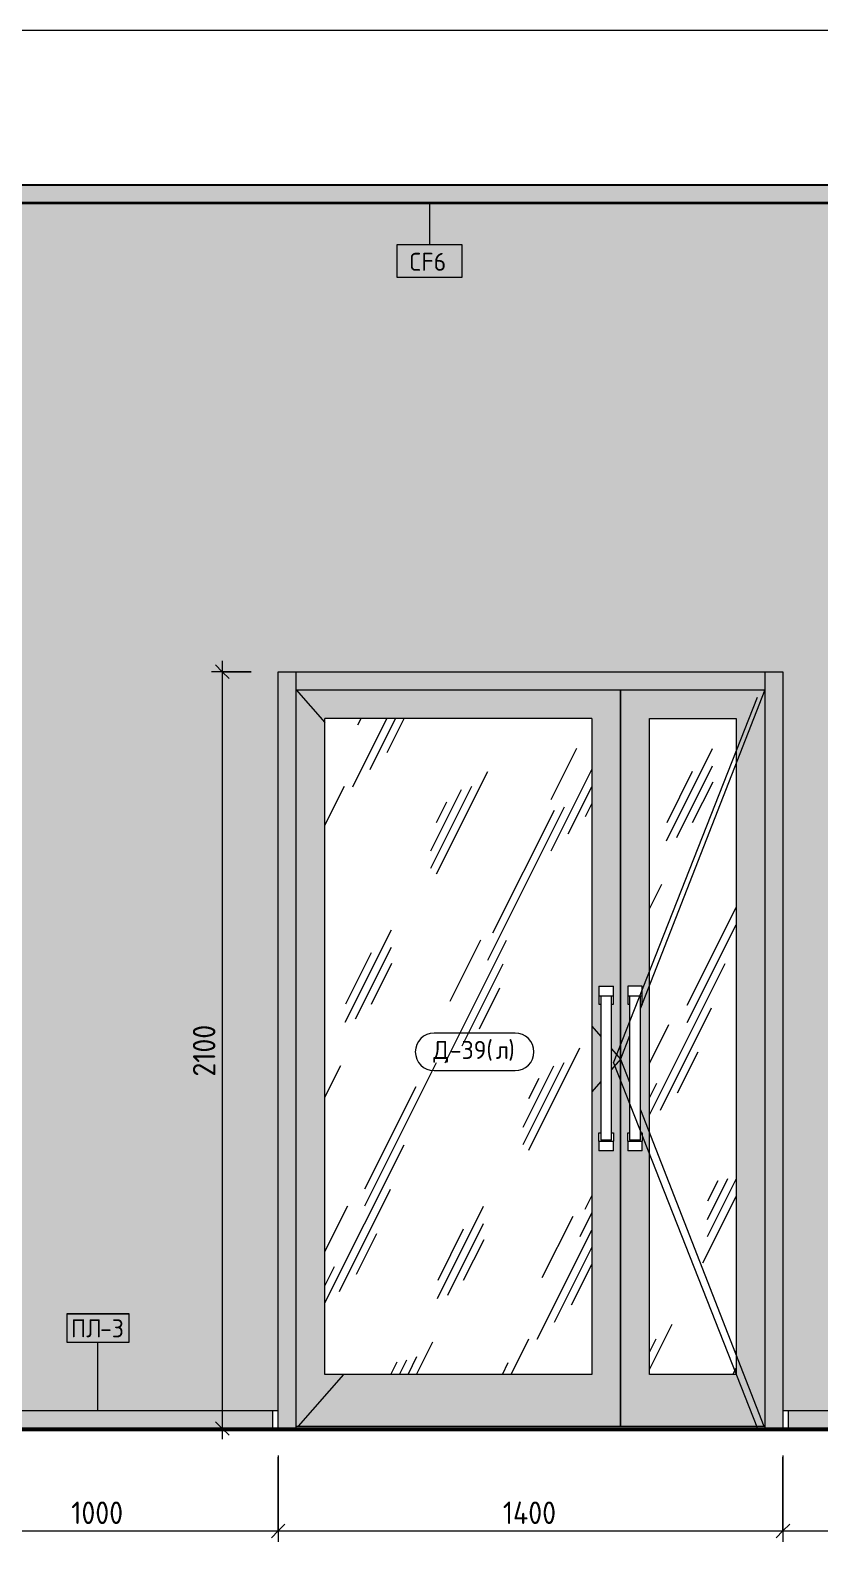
# Model space of a CAD drawing. Header units: millimetres. Extents: x 16345 to 138513, y -2470 to 23828.
# Drawn here: x 79733 to 81923, y 3886 to 8080 of the extents above; entities that cross this region are included whole.
import ezdxf

# ---------------------------------------------------------------- set-up
doc = ezdxf.new("R2010")
doc.units = ezdxf.units.MM
for name, color, linetype, lineweight in [('A-ANNO-DIMS', 7, 'Continuous', 9), ('A-ANNO-DIMS-25', 7, 'Continuous', 9), ('A-CLNG-IDEN', 7, 'Continuous', 9), ('A-DETL', 7, 'Continuous', 9), ('A-DOOR', 7, 'Continuous', 9), ('A-DOOR-IDEN', 7, 'Continuous', 9), ('A-FLOR', 7, 'Continuous', 9), ('A-GENM', 7, 'Continuous', 9), ('A-GENM-IDEN', 7, 'Continuous', 9), ('A-GLAZ-CWMG', 7, 'Continuous', 9), ('A-WALL-PATT', 7, 'Continuous', 9), ('Ограждение', 7, 'Continuous', 9), ('Поручни', 7, 'Continuous', 9)]:
    doc.layers.add(name, color=color, linetype=linetype, lineweight=lineweight)
for name, color, linetype, lineweight, true_color in [('A-CLNG-1', 7, 'Continuous', 9, 0x787878), ('A-CLNG-FNSH-1', 7, 'Continuous', 30, 0x3c3c3c), ('A-DOOR-GLAZ', 7, 'Continuous', 9, 0x8080ff), ('A-FLOR-FNSH-1', 7, 'Continuous', 30, 0x3c3c3c)]:
    doc.layers.add(name, color=color, linetype=linetype, lineweight=lineweight, true_color=true_color)
doc.styles.add('GOST Common_1', font='GOST_Common.ttf', dxfattribs={"height": 50})
doc.styles.add('ISOCPEUR_1', font='isocpeur.ttf', dxfattribs={"width": 0.9, "height": 62.5})
doc.dimstyles.new('ISO-2_5_0_9К_БОЛЬШОЙ_1', dxfattribs={"dimscale": 304.8, "dimtxt": 62.248823, "dimasz": 0.123031, "dimexe": 0.098425, "dimexo": 0.246063, "dimgap": 0, "dimtad": 1, "dimdec": 0, "dimrnd": 10, "dimzin": 0, "dimdsep": 46, "dimtxsty": 'ISOCPEUR_1', "dimblk1": 'OBLIQUE', "dimblk2": 'OBLIQUE', "dimsah": 1, "dimcen": 0.09, "dimdle": 0.098425, "dimazin": 0, "dimtfac": 1, "dimtdec": 4, "dimtix": 1, "dimtmove": 0, "dimatfit": 3, "dimfxl": 1, "dimtvp": 1, "dimtolj": 1, "dimtzin": 0, "dimarcsym": 2})
pattern_1 = [(63.435, (25612.05, 31.75), (-255.583, 766.747), [317.5, -190.5, 317.5, -190.5, -403.903]), (63.435, (25612.05, 31.75), (-255.583, 766.747), [-1016, 127, -276.903]), (63.435, (25596.2, 47.6), (-255.583, 766.747), [254, -317.5, 190.5, -190.5, -467.403]), (63.435, (25596.2, 47.6), (-255.583, 766.747), [-952.5, 222.25, -245.153]), (63.435, (25596.2, 95.25), (-255.583, 766.747), [190.5, -381, 127, -190.5, -530.903]), (63.435, (25596.2, 95.25), (-255.583, 766.747), [-889, 285.75, -245.153]), (63.435, (25643.8, 47.6), (-255.583, 766.747), [190.5, -381, 158.75, -6404.65]), (63.435, (25691.4, 95.25), (-255.583, 766.747), [95.25, -476.25, 63.5, -6499.9]), (63.435, (25612.05, 174.6), (-255.583, 766.747), [63.5, -476.25, 63.5, -254, -562.653]), (63.435, (25612.05, 174.6), (-255.583, 766.747), [-857.25, 158.75, -403.903]), (63.435, (25897.8, 127), (-255.583, 766.747), [317.5, -476.25, 381, -251.503]), (63.435, (25897.8, 79.4), (-255.583, 766.747), [444.5, -317.5, 476.25, -188.003]), (63.435, (25929.55, 95.25), (-255.583, 766.747), [508, -254, 381, -276.903]), (63.435, (25977.2, 142.9), (-255.583, 766.747), [317.5, -444.5, 254, -403.903]), (63.435, (25929.55, 238.1), (-255.583, 766.747), [158.75, -635, 190.5, -435.653]), (63.435, (26024.8, 190.5), (-255.583, 766.747), [127, -635, 127, -530.903])]

# ---------------------------------------------------------------- blocks, each defined once
blk = doc.blocks.new('Плинтус - Плинтус темный _ст_школа_-32862061-Развертка 2_28-5')
at = {"layer": 'A-GENM'}
blk.add_hatch(color=256, dxfattribs=at).paths.add_polyline_path([(20770.9, 4200), (20880.2, 4200), (20880.2, 4250), (20285, 4250), (20285, 4202), (20370, 4202), (20370, 4200), (20684.6, 4200)])
for p, q in [((20270, 4250), (20285, 4250)), ((20285, 4250), (20880.2, 4250)), ((20285, 4250), (20285, 4202)), ((20880.2, 4250), (20895.2, 4250)), ((20880.2, 4200), (20880.2, 4250)), ((20895.2, 4250), (20895.2, 4200))]:
    blk.add_line(p, q, dxfattribs=at)
blk = doc.blocks.new('Плинтус - Плинтус темный _ст_школа_-32924587-Развертка 2_28-5')
at = {"layer": 'A-GENM'}
blk.add_hatch(color=256, dxfattribs=at).paths.add_polyline_path([(17969.1, 4200), (18770, 4200), (18770, 4202), (18855, 4202), (18855, 4250), (17886, 4250), (17886, 4200)])
for p, q in [((17886, 4250), (18855, 4250)), ((18855, 4250), (18870, 4250)), ((18855, 4202), (18855, 4250))]:
    blk.add_line(p, q, dxfattribs=at)
blk = doc.blocks.new('Прямоугольный импост - Импост структурный с накладкой - 160мм Темный-V14-Развертка 2_28-5')
at = {"layer": 'A-GLAZ-CWMG'}
blk.add_hatch(color=256, dxfattribs=at).paths.add_polyline_path([(20220, 4202), (20270, 4202), (20270, 6300), (20220, 6300), (20220, 4207.7)])
for p, q in [((20220, 6300), (20270, 6300)), ((20220, 6300), (20220, 4202)), ((20270, 6300), (20270, 4202))]:
    blk.add_line(p, q, dxfattribs=at)
blk = doc.blocks.new('Дверь_Витражная_остекление_ - Д-39_л_ Актовый-V15-Развертка 2_28-5')
at = {"layer": 'A-DOOR'}
h = blk.add_hatch(color=256, dxfattribs=at)
h.paths.add_polyline_path([(19740, 4206.3), (19820, 4206.3), (19820, 6250), (18920, 6250), (18920, 4206.3), (19176, 4206.3)])
h.paths.add_polyline_path([(19295, 4350), (19000, 4350), (19000, 6170), (19740, 6170), (19740, 4350)])
h.paths.add_polyline_path([(19760, 4970), (19760, 5020), (19765, 5020), (19765, 5377.5), (19760, 5377.5), (19760, 5427.5), (19800, 5427.5), (19800, 5377.5), (19795, 5377.5), (19795, 5020), (19800, 5020), (19800, 4970), (19760.7, 4970)])
h = blk.add_hatch(color=256, dxfattribs=at)
h.paths.add_polyline_path([(19833.5, 4206.3), (20220, 4206.3), (20220, 6250), (19820, 6250), (19820, 4206.3), (19823.4, 4206.3)])
h.paths.add_polyline_path([(20081.2, 4350), (19900, 4350), (19900, 6170), (20140, 6170), (20140, 4350)])
h.paths.add_polyline_path([(19842.7, 4970), (19840, 4970), (19840, 5020), (19845, 5020), (19845, 5377.5), (19840, 5377.5), (19840, 5427.5), (19880, 5427.5), (19880, 5377.5), (19875, 5377.5), (19875, 5020), (19880, 5020), (19880, 4970), (19845.9, 4970)])
h = blk.add_hatch(dxfattribs=at)
h.set_pattern_fill('FP_31', color=256, style=0, pattern_type=2)
h.set_pattern_definition(pattern_1)
h.paths.add_polyline_path([(19740, 4350), (19740, 6170), (19000, 6170), (19000, 4350), (19176, 4350)])
h = blk.add_hatch(dxfattribs=at)
h.set_pattern_fill('FP_31', color=256, style=0, pattern_type=2)
h.set_pattern_definition(pattern_1)
h.paths.add_polyline_path([(20081.2, 4350), (20140, 4350), (20140, 6170), (19900, 6170), (19900, 4350)])
for p, q in [((18920, 6250), (19000, 6158.9)), ((19820, 6250), (19820, 4206.3)), ((19820, 4206.3), (19820, 6250)), ((20220, 6250), (19880, 5378.7)), ((19900, 4350), (19900, 6170)), ((19900, 6170), (20140, 6170)), ((20140, 6170), (20140, 4350)), ((19760, 5427.5), (19760, 5400)), ((19760, 5427.5), (19800, 5427.5)), ((19800, 5400), (19800, 5427.5)), ((19840, 5427.5), (19840, 5400)), ((19880, 5427.5), (19840, 5427.5)), ((19880, 5400), (19880, 5427.5)), ((19800, 5400), (19760, 5400)), ((19760, 5400), (19760, 5377.5)), ((19760, 5377.5), (19765, 5377.5)), ((19765, 5400), (19765, 5000)), ((19795, 5000), (19795, 5400)), ((19795, 5377.5), (19800, 5377.5)), ((19800, 5377.5), (19800, 5400)), ((19880, 5400), (19840, 5400)), ((19840, 5400), (19840, 5377.5)), ((19840, 5377.5), (19845, 5377.5)), ((19845, 5400), (19845, 5000)), ((19875, 5000), (19875, 5400)), ((19875, 5377.5), (19880, 5377.5)), ((19879.5, 5377.5), (19875, 5365.9)), ((19880, 5377.5), (19880, 5400)), ((19740, 5316.1), (19765, 5287.6)), ((19845, 5289.1), (19820, 5225)), ((19795, 5253.5), (19820, 5225)), ((19820, 5225), (19795, 5196.5)), ((19820, 5225), (19845, 5160.9)), ((19765, 5162.4), (19740, 5133.9)), ((19875, 5084.1), (20217.5, 4206.3)), ((19760, 4997.5), (19760, 5020)), ((19760, 5020), (19765, 5020)), ((19760, 4997.5), (19760, 4970)), ((19760, 4997.5), (19800, 4997.5)), ((19795, 5000), (19765, 5000)), ((19795, 5020), (19800, 5020)), ((19800, 5020), (19800, 4997.5)), ((19800, 4970), (19800, 4997.5)), ((19840, 4997.5), (19840, 5020)), ((19840, 5020), (19845, 5020)), ((19840, 4997.5), (19840, 4970)), ((19840, 4997.5), (19880, 4997.5)), ((19875, 5000), (19845, 5000)), ((19875, 5020), (19880, 5020)), ((19880, 5020), (19880, 4997.5)), ((19880, 4970), (19880, 4997.5)), ((19800, 4970), (19760, 4970)), ((19880, 4970), (19840, 4970)), ((19051.7, 4350), (18925.6, 4206.3)), ((20140, 4350), (19900, 4350))]:
    blk.add_line(p, q, dxfattribs=at)
at = {"layer": 'A-DOOR-GLAZ'}
for p, q in [((19740, 6170), (19000, 6170)), ((19000, 4350), (19000, 6170)), ((19740, 6170), (19740, 4350)), ((19740, 4350), (19000, 4350))]:
    blk.add_line(p, q, dxfattribs=at)
blk = doc.blocks.new('Прямоугольный импост - Импост структурный с накладкой - 160мм Темный-32481802-Развертка 2_28-5')
at = {"layer": 'A-GLAZ-CWMG'}
blk.add_hatch(color=256, dxfattribs=at).paths.add_polyline_path([(20167.4, 6250), (20220, 6250), (20220, 6300), (18920, 6300), (18920, 6250), (20140, 6250)])
for p, q in [((18920, 6250), (18920, 6300)), ((18920, 6300), (20220, 6300)), ((20220, 6300), (20220, 6250)), ((18920, 6250), (20220, 6250))]:
    blk.add_line(p, q, dxfattribs=at)
blk = doc.blocks.new('Прямоугольный импост - Импост структурный с накладкой - 160мм Темный-32479277-Развертка 2_28-5')
at = {"layer": 'A-GLAZ-CWMG'}
blk.add_hatch(color=256, dxfattribs=at).paths.add_polyline_path([(18874.3, 4202), (18920, 4202), (18920, 6300), (18870, 6300), (18870, 4202)])
for p, q in [((18870, 6300), (18920, 6300)), ((18870, 4202), (18870, 6300)), ((18920, 4202), (18920, 6300))]:
    blk.add_line(p, q, dxfattribs=at)
blk = doc.blocks.new('Ограждение - Ограждение-32873706-Развертка 2_28-5')
at = {"layer": 'Ограждение'}
blk.add_hatch(color=256, dxfattribs=at).paths.add_polyline_path([(20220, 4202), (20220, 4206.3), (18920, 4206.3), (18920, 4202), (20218.9, 4202)])
at = {"layer": 'Поручни'}
blk.add_line((18920, 4206.3), (20220, 4206.3), dxfattribs=at)
blk = doc.blocks.new('DIMBLOCK42-Развертка 2_28-5')
at = {"layer": 'A-ANNO-DIMS-25'}
for p, q in [((79420.6, 4125), (79420.6, 3885.5)), ((79420.6, 3915.5), (79420.6, 4120)), ((80420.6, 4125), (80420.6, 3885.5)), ((80420.6, 3915.5), (80420.6, 4120)), ((79420.6, 3915.5), (80420.6, 3915.5))]:
    blk.add_line(p, q, dxfattribs=at)
at = {"layer": 'A-ANNO-DIMS-25', "lineweight": 20}
for p, q in [((79420.6, 3915.5), (79401.9, 3896.8)), ((79420.6, 3915.5), (79439.4, 3934.3)), ((80420.6, 3915.5), (80401.9, 3896.8)), ((80420.6, 3915.5), (80439.4, 3934.3))]:
    blk.add_line(p, q, dxfattribs=at)
at = {"layer": 'A-ANNO-DIMS-25', "color": 0, "insert": (79847, 3997.2), "char_height": 62.5, "width": 176.691, "attachment_point": 1, "line_spacing_factor": 1.149209, "style": 'ISOCPEUR_1'}
blk.add_mtext('1000', dxfattribs=at)
blk = doc.blocks.new('_Oblique')
at = {"color": 0, "linetype": 'ByBlock', "lineweight": -2}
blk.add_line((-0.5, -0.5), (0.5, 0.5), dxfattribs=at)
blk = doc.blocks.new('DIMBLOCK43-Развертка 2_28-5')
at = {"layer": 'A-ANNO-DIMS-25'}
for p, q in [((80420.6, 4125), (80420.6, 3885.5)), ((80420.6, 3915.5), (80420.6, 4120)), ((81820.6, 4125), (81820.6, 3885.5)), ((81820.6, 3915.5), (81820.6, 4120)), ((80420.6, 3915.5), (81820.6, 3915.5))]:
    blk.add_line(p, q, dxfattribs=at)
at = {"layer": 'A-ANNO-DIMS-25', "lineweight": 20}
for p, q in [((80420.6, 3915.5), (80401.9, 3896.8)), ((80420.6, 3915.5), (80439.4, 3934.3)), ((81820.6, 3915.5), (81801.9, 3896.8)), ((81820.6, 3915.5), (81839.4, 3934.3))]:
    blk.add_line(p, q, dxfattribs=at)
at = {"layer": 'A-ANNO-DIMS-25', "color": 0, "insert": (81044, 3997.2), "char_height": 62.5, "width": 183.873, "attachment_point": 1, "line_spacing_factor": 1.149209, "style": 'ISOCPEUR_1'}
blk.add_mtext('1400', dxfattribs=at)
blk = doc.blocks.new('DIMBLOCK44-Развертка 2_28-5')
at = {"layer": 'A-ANNO-DIMS-25'}
for p, q in [((81820.6, 4125), (81820.6, 3885.5)), ((81820.6, 3915.5), (81820.6, 4120)), ((82405.6, 4125), (82405.6, 3885.5)), ((82405.6, 3915.5), (82405.6, 4120)), ((81820.6, 3915.5), (82405.6, 3915.5))]:
    blk.add_line(p, q, dxfattribs=at)
at = {"layer": 'A-ANNO-DIMS-25', "lineweight": 20}
for p, q in [((81820.6, 3915.5), (81801.9, 3896.8)), ((81820.6, 3915.5), (81839.4, 3934.3)), ((82405.6, 3915.5), (82386.9, 3896.8)), ((82405.6, 3915.5), (82424.4, 3934.3))]:
    blk.add_line(p, q, dxfattribs=at)
at = {"layer": 'A-ANNO-DIMS-25', "color": 0, "insert": (82053.9, 3997.2), "char_height": 62.5, "width": 142.215, "attachment_point": 1, "line_spacing_factor": 1.149209, "style": 'ISOCPEUR_1'}
blk.add_mtext('580', dxfattribs=at)
blk = doc.blocks.new('Mark Reiling - Mark Reiling-26174330-Развертка 2_28-5')
at = {"layer": 'A-GENM-IDEN'}
for p, q in [((22392.3, 4517.8), (22392.3, 4439)), ((22392.3, 4517.8), (22565.7, 4517.8)), ((22565.7, 4517.8), (22392.3, 4517.8)), ((22392.3, 4517.8), (22392.3, 4439)), ((22565.7, 4439), (22565.7, 4517.8)), ((22565.7, 4439), (22565.7, 4517.8)), ((22392.3, 4439), (22565.7, 4439)), ((22392.3, 4439), (22565.7, 4439))]:
    blk.add_line(p, q, dxfattribs=at)
blk = doc.blocks.new('М_потолков - Марка_ Имя типа-25382930-Развертка 2_28-5')
at = {"layer": 'A-CLNG-IDEN'}
for p, q in [((19380.1, 7484.4), (19198.9, 7484.4)), ((19198.9, 7484.4), (19198.9, 7395)), ((19380.1, 7395), (19380.1, 7484.4)), ((19198.9, 7395), (19380.1, 7395))]:
    blk.add_line(p, q, dxfattribs=at)
blk = doc.blocks.new('DIMBLOCK53-Развертка 2_28-5')
at = {"layer": 'A-ANNO-DIMS-25'}
for p, q in [((80345.6, 6300), (80235.9, 6300)), ((80265.9, 6330), (80265.9, 4170)), ((80265.9, 6300), (80345.6, 6300)), ((80345.6, 4200), (80235.9, 4200)), ((80265.9, 4200), (80345.6, 4200))]:
    blk.add_line(p, q, dxfattribs=at)
at = {"layer": 'A-ANNO-DIMS-25', "lineweight": 20}
for p, q in [((80265.9, 6300), (80247.1, 6318.7)), ((80265.9, 6300), (80284.6, 6281.2)), ((80265.9, 4200), (80247.1, 4218.7)), ((80265.9, 4200), (80284.6, 4181.2))]:
    blk.add_line(p, q, dxfattribs=at)
at = {"layer": 'A-ANNO-DIMS-25', "color": 0, "insert": (80184.2, 5176.4), "char_height": 62.5, "width": 176.691, "attachment_point": 1, "rotation": 90, "line_spacing_factor": 1.149209, "style": 'ISOCPEUR_1'}
blk.add_mtext('2100', dxfattribs=at)
blk = doc.blocks.new('М_двери - Типоразмер_рамка-25223575-Развертка 2_28-5')
at = {"layer": 'A-DOOR-IDEN'}
for p, q in [((21553, 5286.8), (21328.2, 5286.8)), ((21328.2, 5182.8), (21553, 5182.8))]:
    blk.add_line(p, q, dxfattribs=at)
for centre, start, end in [((21328.2, 5234.8), 90, 270), ((21553, 5234.8), 270, 90)]:
    blk.add_arc(centre, 52, start, end, dxfattribs=at)

msp = doc.modelspace()

# ---------------------------------------------------------------- hatches: boundary and pattern name
at = {"layer": 'A-CLNG-1'}
msp.add_hatch(color=256, dxfattribs=at).paths.add_polyline_path([(84554.6, 7600), (84929.6, 7600), (84929.6, 7650), (76750.6, 7650), (76750.6, 7600), (84551.9, 7600)])
at = {"layer": 'A-FLOR'}
for points in [[(81330.1, 4200), (81332.6, 4200), (81332.6, 4202), (80320.6, 4202), (80320.6, 4200), (81300.8, 4200)], [(81609, 4200), (81920.6, 4200), (81920.6, 4202), (81332.6, 4202), (81332.6, 4200), (81573.6, 4200)]]:
    msp.add_hatch(color=256, dxfattribs=at).paths.add_polyline_path(points)
at = {"layer": 'A-WALL-PATT'}
h = msp.add_hatch(color=256, dxfattribs=at)
h.paths.add_polyline_path([(79424.9, 4250), (80420.6, 4250), (80420.6, 6300), (81820.6, 6300), (81820.6, 4250), (82405.6, 4250), (82405.6, 6300), (83505.6, 6300), (83505.6, 4250), (84553.6, 4250), (84553.6, 4300), (84533.6, 4300), (84533.6, 4850), (84553.6, 4850), (84553.6, 7600), (79421.6, 7600), (79421.6, 4250)])
h.paths.add_polyline_path([(82317.6, 5059), (82249.6, 5059), (82249.6, 5141), (82331.6, 5141), (82331.6, 5059), (82318.6, 5059)])
h.paths.add_polyline_path([(82328.6, 5060), (82330.6, 5060), (82330.6, 5140), (82250.6, 5140), (82250.6, 5060), (82318.6, 5060)])
h.paths.add_polyline_path([(82318.6, 5062), (82252.6, 5062), (82252.6, 5138), (82328.6, 5138), (82328.6, 5062)])
h.paths.add_polyline_path([(82262.6, 5072), (82318.6, 5072), (82318.6, 5128), (82262.6, 5128), (82262.6, 5073)])
h.paths.add_polyline_path([(82317.6, 5073), (82263.6, 5073), (82263.6, 5127), (82317.6, 5127)])
h.paths.add_polyline_path([(83615.6, 5750), (83565.6, 5750), (83565.6, 5850), (83615.6, 5850)])

# ---------------------------------------------------------------- linework, layer by layer
at = {"layer": 'A-CLNG-FNSH-1'}
for p, q in [((84929.6, 7650), (76750.6, 7650)), ((84929.6, 7601), (76750.6, 7601)), ((76750.6, 7600), (84929.6, 7600))]:
    msp.add_line(p, q, dxfattribs=at)
at = {"layer": 'A-CLNG-IDEN'}
msp.add_line((80840.1, 7600), (80840.1, 7484.4), dxfattribs=at)
at = {"layer": 'A-DETL'}
for q in [(81750.6, 6229.7), (81750.6, 4200)]:
    msp.add_line((81350.6, 5214.8), q, dxfattribs=at)
at = {"layer": 'A-FLOR'}
for p, q in [((75295.7, 8080), (84950.6, 8080)), ((80320.6, 4202), (81920.6, 4202)), ((80320.6, 4200), (80320.6, 4202)), ((81332.6, 4202), (81332.6, 4200)), ((81920.6, 4202), (81920.6, 4200))]:
    msp.add_line(p, q, dxfattribs=at)
at = {"layer": 'A-FLOR-FNSH-1'}
for p, q in [((84950.6, 4200), (75295.7, 4200)), ((75295.7, 4195), (84950.6, 4195))]:
    msp.add_line(p, q, dxfattribs=at)
at = {"layer": 'A-GENM-IDEN'}
msp.add_line((79921.1, 4250), (79921.1, 4438), dxfattribs=at)

# ---------------------------------------------------------------- block references
at = {"layer": 'A-CLNG-IDEN'}
msp.add_blockref('М_потолков - Марка_ Имя типа-25382930-Развертка 2_28-5', (61550.6, 0), dxfattribs=at)
at = {"layer": 'A-DOOR'}
msp.add_blockref('Дверь_Витражная_остекление_ - Д-39_л_ Актовый-V15-Развертка 2_28-5', (61550.6, 0), dxfattribs=at)
at = {"layer": 'A-DOOR-IDEN'}
msp.add_blockref('М_двери - Типоразмер_рамка-25223575-Развертка 2_28-5', (59525, 10.2), dxfattribs=at)
at = {"layer": 'A-GENM'}
for name in ['Плинтус - Плинтус темный _ст_школа_-32924587-Развертка 2_28-5', 'Плинтус - Плинтус темный _ст_школа_-32862061-Развертка 2_28-5']:
    msp.add_blockref(name, (61550.6, 0), dxfattribs=at)
at = {"layer": 'A-GENM-IDEN'}
msp.add_blockref('Mark Reiling - Mark Reiling-26174330-Развертка 2_28-5', (57442.1, 0), dxfattribs=at)
at = {"layer": 'A-GLAZ-CWMG'}
for name in ['Прямоугольный импост - Импост структурный с накладкой - 160мм Темный-32479277-Развертка 2_28-5', 'Прямоугольный импост - Импост структурный с накладкой - 160мм Темный-32481802-Развертка 2_28-5', 'Прямоугольный импост - Импост структурный с накладкой - 160мм Темный-V14-Развертка 2_28-5']:
    msp.add_blockref(name, (61550.6, 0), dxfattribs=at)
at = {"layer": 'Поручни'}
msp.add_blockref('Ограждение - Ограждение-32873706-Развертка 2_28-5', (61550.6, 0), dxfattribs=at)

# ---------------------------------------------------------------- texts
at = {"layer": 'A-CLNG-IDEN', "insert": (80783.7, 7462.3), "char_height": 50, "width": 132.278, "attachment_point": 1, "style": 'GOST Common_1'}
msp.add_mtext('CF6', dxfattribs=at)
at = {"layer": 'A-DOOR-IDEN', "char_height": 50, "attachment_point": 1, "style": 'GOST Common_1'}
for s, insert, width in [('\\fGOST Common|b0|i0|c204|p34|;Д', (80850.8, 5275.3), 56.118), ('-39(', (80897.1, 5275.3), 154.325), ('\\fGOST Common|b0|i0|c204|p34|;л', (81024.5, 5275.3), 42.089), ('\\fGOST Common|b0|i0|c204|p34|;)', (81059.2, 5275.3), 24.051)]:
    msp.add_mtext(s, dxfattribs=dict(at, insert=insert, width=width))
at = {"layer": 'A-GENM-IDEN', "char_height": 50, "attachment_point": 1, "style": 'GOST Common_1'}
for s, insert, width in [('ПЛ', (79846, 4502.8), 98.207), ('-3', (79927, 4502.8), 86.181)]:
    msp.add_mtext(s, dxfattribs=dict(at, insert=insert, width=width))

# ---------------------------------------------------------------- dimensions: what is measured, and where the dimension line sits
at = {"layer": 'A-ANNO-DIMS'}
dim = msp.add_linear_dim(base=(80265.9, 4200), p1=(80420.6, 6300), p2=(80420.6, 4200), angle=90, dimstyle='ISO-2_5_0_9К_БОЛЬШОЙ_1', override={"dimpost": '<>', "dimfxl": 2100}, dxfattribs=at)
dim.commit()
dim.dimension.update_dxf_attribs({"geometry": 'DIMBLOCK53-Развертка 2_28-5', "text_midpoint": (80234.6, 5250)})
for base, p1, p2, override, picture, middle in [((80420.6, 3915.5), (79420.6, 4200), (80420.6, 4200), {"dimpost": '<>', "dimfxl": 1000.00001}, 'DIMBLOCK42-Развертка 2_28-5', (79920.6, 3946.8)), ((81820.6, 3915.5), (80420.6, 4200), (81820.6, 4200), {"dimpost": '<>', "dimfxl": 1400}, 'DIMBLOCK43-Развертка 2_28-5', (81120.6, 3946.8)), ((82405.6, 3915.5), (81820.6, 4200), (82405.6, 4200), {"dimpost": '<>', "dimfxl": 584.999957}, 'DIMBLOCK44-Развертка 2_28-5', (82113.1, 3946.8))]:
    dim = msp.add_linear_dim(base=base, p1=p1, p2=p2, dimstyle='ISO-2_5_0_9К_БОЛЬШОЙ_1', override=override, dxfattribs=at)
    dim.commit()
    dim.dimension.update_dxf_attribs({"geometry": picture, "text_midpoint": middle})

doc.saveas('drawing.dxf')
